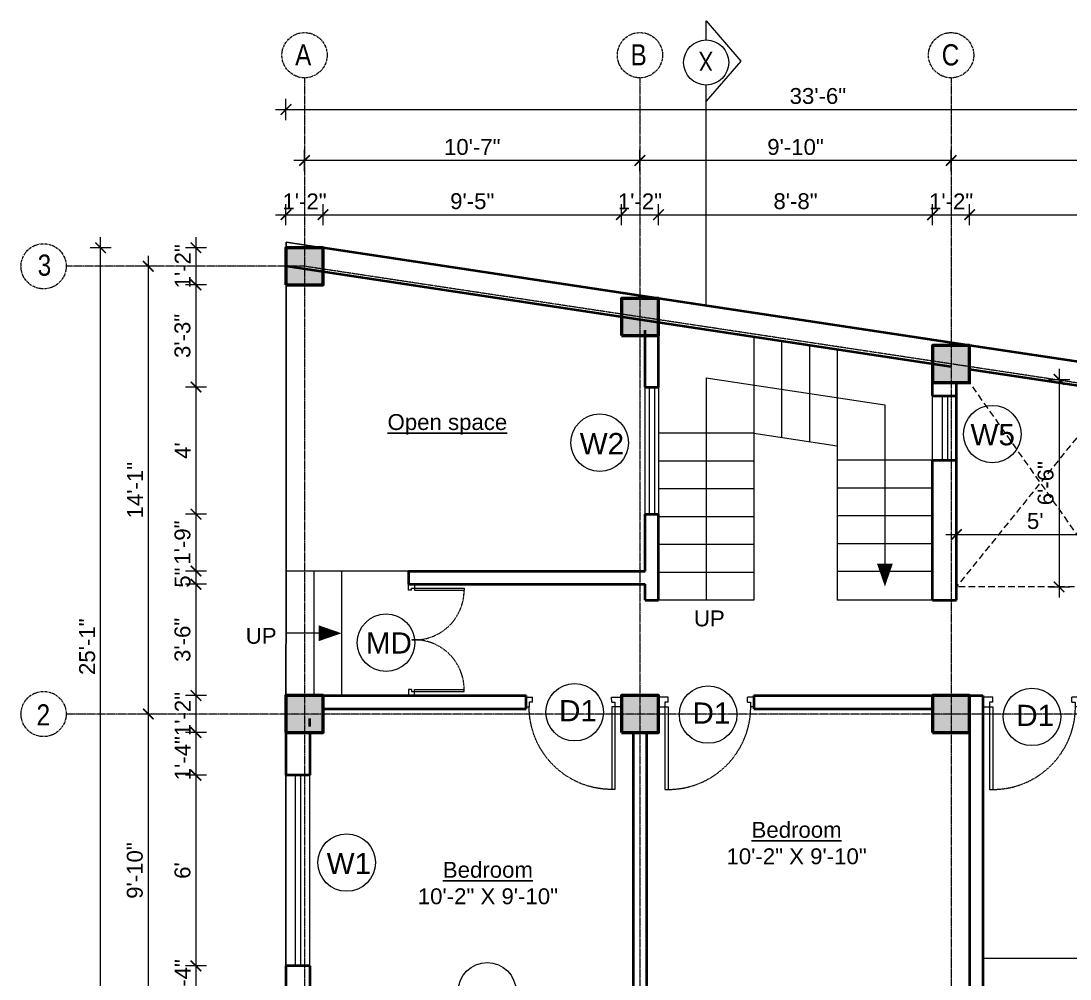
# Model space of a CAD drawing. Header units: inches. Extents: x 136316 to 155547, y -21384 to -17606.
# Drawn here: x 148181.7 to 148577.8, y -19731.6 to -19369.8 of the extents above; entities that cross this region are included whole.
import ezdxf

# ---------------------------------------------------------------- set-up
doc = ezdxf.new("R2010")
doc.units = ezdxf.units.IN
doc.header["$LTSCALE"] = 0.5
doc.header["$MEASUREMENT"] = 0
doc.header["$PDMODE"] = 66
doc.linetypes.add('CENTER', pattern=[2, 1.25, -0.25, 0.25, -0.25])
doc.linetypes.add('HIDDEN', pattern=[0.375, 0.25, -0.125])
for name, color, linetype, lineweight in [('Annotate-Lite.w', 177, 'Continuous', 9), ('Annotations-Bold.w', 177, 'Continuous', 13), ('C-COLUMN', 1, 'Continuous', 50), ('DIM', 4, 'Continuous', 5), ('DIM 1-100', 4, 'Continuous', 13), ('Door-Window.w', 4, 'Continuous', 15), ('F-FURNITURE', 30, 'Continuous', 13), ('HACTH', 253, 'Continuous', 9), ('stair', 132, 'Continuous', 13), ('TEXT', 220, 'Continuous', 9), ('wall', 1, 'Continuous', 40), ('window', 4, 'Continuous', 13)]:
    doc.layers.add(name, color=color, linetype=linetype, lineweight=lineweight)
doc.styles.add('ARAIL', font='ARIALN.TTF')
doc.styles.add('arial.', font='arial.ttf')
doc.styles.add('gaurav', font='arial.ttf')
doc.styles.get("Standard").update_dxf_attribs({"font": 'arial.ttf'})
doc.dimstyles.new('1 by 96', dxfattribs={"dimtxt": 6, "dimasz": 4, "dimexe": 4, "dimexo": 4, "dimgap": 2, "dimtad": 1, "dimdec": 0, "dimzin": 0, "dimdsep": 46, "dimlunit": 4, "dimtxsty": 'Standard', "dimblk": 'ARCHTICK', "dimcen": 0, "dimdle": 4, "dimadec": 0, "dimazin": 0, "dimtfac": 1, "dimtdec": 0, "dimtix": 1, "dimtofl": 0, "dimtmove": 1, "dimatfit": 3, "dimldrblk": 'ARCHTICK', "dimfxl": 4, "dimfxlon": 1, "dimtolj": 1, "dimtzin": 0, "dimlwd": -1, "dimlwe": -1, "dimarcsym": 0})

# ---------------------------------------------------------------- blocks, each defined once
blk = doc.blocks.new('FDFDRE')
at = {"ltscale": 3}
for p, q in [((165701.11, -58637.82), (165701.1, -58641.5)), ((165701.1, -58641.5), (165703.55, -58641.5)), ((165704.78, -58637.83), (165701.11, -58637.82)), ((165703.55, -58641.5), (165703.53, -58672.63)), ((165704.78, -58639.66), (165703.55, -58639.66)), ((165703.55, -58639.66), (165703.55, -58641.5)), ((165703.55, -58641.5), (165704.78, -58641.5)), ((165704.78, -58641.5), (165704.76, -58672.65)), ((165704.78, -58639.66), (165704.78, -58637.83)), ((165766.98, -58637.83), (165770.65, -58637.82)), ((165766.98, -58639.66), (165766.98, -58637.83)), ((165766.98, -58639.66), (165768.2, -58639.66)), ((165766.98, -58641.5), (165767, -58672.65)), ((165768.2, -58641.5), (165766.98, -58641.5)), ((165768.2, -58639.66), (165768.2, -58641.5)), ((165770.65, -58641.5), (165768.2, -58641.5)), ((165768.2, -58641.5), (165768.22, -58672.63)), ((165770.65, -58637.82), (165770.65, -58641.5)), ((165703.53, -58672.63), (165704.76, -58672.65)), ((165768.22, -58672.63), (165767, -58672.65))]:
    blk.add_line(p, q, dxfattribs=at)
at = {"layer": 'Door-Window.w', "color": 9, "linetype": 'HIDDEN', "lineweight": 18}
for centre, start, end in [((165704.78, -58641.5), 269.96183, 3.38353), ((165766.98, -58641.5), 176.61647, 270.03817)]:
    blk.add_arc(centre, 31.16, start, end, dxfattribs=at)
blk = doc.blocks.new('3-0')
at = {"ltscale": 3}
for p, q in [((11063.05, 10097.68), (11065.97, 10099.9)), ((11065.97, 10099.9), (11066.71, 10098.92)), ((11063.05, 10097.68), (11064.53, 10095.73)), ((11065.99, 10096.84), (11064.53, 10095.73)), ((11065.25, 10097.81), (11066.71, 10098.92)), ((11065.99, 10096.84), (11065.25, 10097.81)), ((11085.5, 10074.13), (11110.32, 10092.96)), ((11086.24, 10073.15), (11111.05, 10091.97)), ((11111.05, 10091.97), (11110.32, 10092.96)), ((11084.04, 10073.02), (11082.57, 10071.91)), ((11082.57, 10071.91), (11084.79, 10068.98)), ((11084.04, 10073.02), (11084.78, 10072.04)), ((11084.78, 10072.04), (11086.24, 10073.15)), ((11086.24, 10073.15), (11085.5, 10074.13)), ((11087.72, 10071.2), (11086.24, 10073.15)), ((11084.79, 10068.98), (11087.72, 10071.2))]:
    blk.add_line(p, q, dxfattribs=at)
at = {"layer": 'Door-Window.w', "color": 9, "linetype": 'HIDDEN', "lineweight": 18}
blk.add_arc((11085.5, 10074.13), 31.16, 37.1906, 127.1465, dxfattribs=at)
blk = doc.blocks.new('_ArchTick')
at = {"color": 0, "linetype": 'ByBlock', "const_width": 0.15}
blk.add_lwpolyline([(-0.5, -0.5), (0.5, 0.5)], dxfattribs=at)
blk = doc.blocks.new('*D374')
at = {"layer": 'Defpoints', "color": 0, "transparency": 16777216}
for p in [(148295.72, -19442.94), (148281.72, -19455.43), (148295.72, -19455.43)]:
    blk.add_point(p, dxfattribs=at)
at = {"layer": 'DIM 1-100', "color": 0, "transparency": 16777216}
for p, q in [((148281.72, -19446.94), (148281.72, -19438.94)), ((148295.72, -19446.94), (148295.72, -19438.94)), ((148277.72, -19442.94), (148299.72, -19442.94))]:
    blk.add_line(p, q, dxfattribs=at)
at = {"layer": 'DIM 1-100', "color": 0, "transparency": 16777216, "xscale": 4, "yscale": 4, "zscale": 4, "rotation": 180}
blk.add_blockref('_ArchTick', (148281.72, -19442.94), dxfattribs=at)
at = {"layer": 'DIM 1-100', "color": 0, "transparency": 16777216, "xscale": 4, "yscale": 4, "zscale": 4}
blk.add_blockref('_ArchTick', (148295.72, -19442.94), dxfattribs=at)
at = {"layer": 'DIM 1-100', "color": 0, "transparency": 16777216, "insert": (148288.72, -19437.93), "char_height": 6, "attachment_point": 5}
blk.add_mtext('\\A1;1\'-2"', dxfattribs=at)
blk = doc.blocks.new('*D375')
at = {"layer": 'Defpoints', "color": 0, "transparency": 16777216}
for p in [(148408.37, -19442.94), (148295.72, -19455.43), (148408.37, -19474.55)]:
    blk.add_point(p, dxfattribs=at)
at = {"layer": 'DIM 1-100', "color": 0, "transparency": 16777216}
for p, q in [((148295.72, -19446.94), (148295.72, -19438.94)), ((148408.37, -19446.94), (148408.37, -19438.94)), ((148291.72, -19442.94), (148412.37, -19442.94))]:
    blk.add_line(p, q, dxfattribs=at)
at = {"layer": 'DIM 1-100', "color": 0, "transparency": 16777216, "xscale": 4, "yscale": 4, "zscale": 4, "rotation": 180}
blk.add_blockref('_ArchTick', (148295.72, -19442.94), dxfattribs=at)
at = {"layer": 'DIM 1-100', "color": 0, "transparency": 16777216, "xscale": 4, "yscale": 4, "zscale": 4}
blk.add_blockref('_ArchTick', (148408.37, -19442.94), dxfattribs=at)
at = {"layer": 'DIM 1-100', "color": 0, "transparency": 16777216, "insert": (148352.05, -19437.88), "char_height": 6, "attachment_point": 5}
blk.add_mtext('\\A1;9\'-5"', dxfattribs=at)
blk = doc.blocks.new('*D376')
at = {"layer": 'Defpoints', "color": 0, "transparency": 16777216}
for p in [(148422.37, -19442.94), (148408.37, -19474.55), (148422.37, -19474.55)]:
    blk.add_point(p, dxfattribs=at)
at = {"layer": 'DIM 1-100', "color": 0, "transparency": 16777216}
for p, q in [((148408.37, -19446.94), (148408.37, -19438.94)), ((148422.37, -19446.94), (148422.37, -19438.94)), ((148404.37, -19442.94), (148426.37, -19442.94))]:
    blk.add_line(p, q, dxfattribs=at)
at = {"layer": 'DIM 1-100', "color": 0, "transparency": 16777216, "xscale": 4, "yscale": 4, "zscale": 4, "rotation": 180}
blk.add_blockref('_ArchTick', (148408.37, -19442.94), dxfattribs=at)
at = {"layer": 'DIM 1-100', "color": 0, "transparency": 16777216, "xscale": 4, "yscale": 4, "zscale": 4}
blk.add_blockref('_ArchTick', (148422.37, -19442.94), dxfattribs=at)
at = {"layer": 'DIM 1-100', "color": 0, "transparency": 16777216, "insert": (148415.37, -19437.93), "char_height": 6, "attachment_point": 5}
blk.add_mtext('\\A1;1\'-2"', dxfattribs=at)
blk = doc.blocks.new('*D377')
at = {"layer": 'Defpoints', "color": 0, "transparency": 16777216}
for p in [(148525.87, -19442.94), (148422.37, -19474.55), (148525.87, -19492.29)]:
    blk.add_point(p, dxfattribs=at)
at = {"layer": 'DIM 1-100', "color": 0, "transparency": 16777216}
for p, q in [((148422.37, -19446.94), (148422.37, -19438.94)), ((148525.87, -19446.94), (148525.87, -19438.94)), ((148418.37, -19442.94), (148529.87, -19442.94))]:
    blk.add_line(p, q, dxfattribs=at)
at = {"layer": 'DIM 1-100', "color": 0, "transparency": 16777216, "xscale": 4, "yscale": 4, "zscale": 4, "rotation": 180}
blk.add_blockref('_ArchTick', (148422.37, -19442.94), dxfattribs=at)
at = {"layer": 'DIM 1-100', "color": 0, "transparency": 16777216, "xscale": 4, "yscale": 4, "zscale": 4}
blk.add_blockref('_ArchTick', (148525.87, -19442.94), dxfattribs=at)
at = {"layer": 'DIM 1-100', "color": 0, "transparency": 16777216, "insert": (148474.12, -19437.88), "char_height": 6, "attachment_point": 5}
blk.add_mtext('\\A1;8\'-8"', dxfattribs=at)
blk = doc.blocks.new('*D378')
at = {"layer": 'Defpoints', "color": 0, "transparency": 16777216}
for p in [(148539.87, -19442.94), (148525.87, -19492.29), (148539.87, -19492.29)]:
    blk.add_point(p, dxfattribs=at)
at = {"layer": 'DIM 1-100', "color": 0, "transparency": 16777216}
for p, q in [((148525.87, -19446.94), (148525.87, -19438.94)), ((148539.87, -19446.94), (148539.87, -19438.94)), ((148521.87, -19442.94), (148543.87, -19442.94))]:
    blk.add_line(p, q, dxfattribs=at)
at = {"layer": 'DIM 1-100', "color": 0, "transparency": 16777216, "xscale": 4, "yscale": 4, "zscale": 4, "rotation": 180}
blk.add_blockref('_ArchTick', (148525.87, -19442.94), dxfattribs=at)
at = {"layer": 'DIM 1-100', "color": 0, "transparency": 16777216, "xscale": 4, "yscale": 4, "zscale": 4}
blk.add_blockref('_ArchTick', (148539.87, -19442.94), dxfattribs=at)
at = {"layer": 'DIM 1-100', "color": 0, "transparency": 16777216, "insert": (148532.87, -19437.93), "char_height": 6, "attachment_point": 5}
blk.add_mtext('\\A1;1\'-2"', dxfattribs=at)
blk = doc.blocks.new('*D379')
at = {"layer": 'Defpoints', "color": 0, "transparency": 16777216}
for p in [(148668.93, -19442.94), (148539.87, -19492.29), (148668.93, -19513.9)]:
    blk.add_point(p, dxfattribs=at)
at = {"layer": 'DIM 1-100', "color": 0, "transparency": 16777216}
for p, q in [((148539.87, -19446.94), (148539.87, -19438.94)), ((148668.93, -19446.94), (148668.93, -19438.94)), ((148535.87, -19442.94), (148672.93, -19442.94))]:
    blk.add_line(p, q, dxfattribs=at)
at = {"layer": 'DIM 1-100', "color": 0, "transparency": 16777216, "xscale": 4, "yscale": 4, "zscale": 4, "rotation": 180}
blk.add_blockref('_ArchTick', (148539.87, -19442.94), dxfattribs=at)
at = {"layer": 'DIM 1-100', "color": 0, "transparency": 16777216, "xscale": 4, "yscale": 4, "zscale": 4}
blk.add_blockref('_ArchTick', (148668.93, -19442.94), dxfattribs=at)
at = {"layer": 'DIM 1-100', "color": 0, "transparency": 16777216, "insert": (148604.4, -19437.88), "char_height": 6, "attachment_point": 5}
blk.add_mtext('\\A1;10\'-9"', dxfattribs=at)
blk = doc.blocks.new('*D381')
at = {"layer": 'Defpoints', "color": 0, "transparency": 16777216}
for p in [(148532.87, -19422.48), (148532.87, -19499.29), (148675.93, -19520.9)]:
    blk.add_point(p, dxfattribs=at)
at = {"layer": 'DIM 1-100', "color": 0, "transparency": 16777216}
for p, q in [((148532.87, -19426.48), (148532.87, -19418.48)), ((148675.93, -19426.48), (148675.93, -19418.48)), ((148679.93, -19422.48), (148528.87, -19422.48))]:
    blk.add_line(p, q, dxfattribs=at)
at = {"layer": 'DIM 1-100', "color": 0, "transparency": 16777216, "xscale": 4, "yscale": 4, "zscale": 4, "rotation": 180}
blk.add_blockref('_ArchTick', (148532.87, -19422.48), dxfattribs=at)
at = {"layer": 'DIM 1-100', "color": 0, "transparency": 16777216, "xscale": 4, "yscale": 4, "zscale": 4}
blk.add_blockref('_ArchTick', (148675.93, -19422.48), dxfattribs=at)
at = {"layer": 'DIM 1-100', "color": 0, "transparency": 16777216, "insert": (148604.4, -19417.46), "char_height": 6, "attachment_point": 5}
blk.add_mtext('\\A1;11\'-11"', dxfattribs=at)
blk = doc.blocks.new('*D382')
at = {"layer": 'Defpoints', "color": 0, "transparency": 16777216}
for p in [(148415.37, -19422.48), (148415.37, -19481.55), (148532.87, -19499.29)]:
    blk.add_point(p, dxfattribs=at)
at = {"layer": 'DIM 1-100', "color": 0, "transparency": 16777216}
for p, q in [((148415.37, -19426.48), (148415.37, -19418.48)), ((148532.87, -19426.48), (148532.87, -19418.48)), ((148536.87, -19422.48), (148411.37, -19422.48))]:
    blk.add_line(p, q, dxfattribs=at)
at = {"layer": 'DIM 1-100', "color": 0, "transparency": 16777216, "xscale": 4, "yscale": 4, "zscale": 4, "rotation": 180}
blk.add_blockref('_ArchTick', (148415.37, -19422.48), dxfattribs=at)
at = {"layer": 'DIM 1-100', "color": 0, "transparency": 16777216, "xscale": 4, "yscale": 4, "zscale": 4}
blk.add_blockref('_ArchTick', (148532.87, -19422.48), dxfattribs=at)
at = {"layer": 'DIM 1-100', "color": 0, "transparency": 16777216, "insert": (148474.12, -19417.41), "char_height": 6, "attachment_point": 5}
blk.add_mtext('\\A1;9\'-10"', dxfattribs=at)
blk = doc.blocks.new('*D383')
at = {"layer": 'Defpoints', "color": 0, "transparency": 16777216}
for p in [(148288.72, -19422.48), (148288.72, -19462.43), (148415.37, -19481.55)]:
    blk.add_point(p, dxfattribs=at)
at = {"layer": 'DIM 1-100', "color": 0, "transparency": 16777216}
for p, q in [((148288.72, -19426.48), (148288.72, -19418.48)), ((148415.37, -19426.48), (148415.37, -19418.48)), ((148419.37, -19422.48), (148284.72, -19422.48))]:
    blk.add_line(p, q, dxfattribs=at)
at = {"layer": 'DIM 1-100', "color": 0, "transparency": 16777216, "xscale": 4, "yscale": 4, "zscale": 4, "rotation": 180}
blk.add_blockref('_ArchTick', (148288.72, -19422.48), dxfattribs=at)
at = {"layer": 'DIM 1-100', "color": 0, "transparency": 16777216, "xscale": 4, "yscale": 4, "zscale": 4}
blk.add_blockref('_ArchTick', (148415.37, -19422.48), dxfattribs=at)
at = {"layer": 'DIM 1-100', "color": 0, "transparency": 16777216, "insert": (148352.05, -19417.41), "char_height": 6, "attachment_point": 5}
blk.add_mtext('\\A1;10\'-7"', dxfattribs=at)
blk = doc.blocks.new('*D384')
at = {"layer": 'Defpoints', "color": 0, "transparency": 16777216}
for p in [(148683.4, -19403.23), (148281.72, -19455.43), (148683.4, -19513.97)]:
    blk.add_point(p, dxfattribs=at)
at = {"layer": 'DIM 1-100', "color": 0, "transparency": 16777216}
for p, q in [((148281.72, -19407.23), (148281.72, -19399.23)), ((148683.4, -19407.23), (148683.4, -19399.23)), ((148277.72, -19403.23), (148687.4, -19403.23))]:
    blk.add_line(p, q, dxfattribs=at)
at = {"layer": 'DIM 1-100', "color": 0, "transparency": 16777216, "xscale": 4, "yscale": 4, "zscale": 4, "rotation": 180}
blk.add_blockref('_ArchTick', (148281.72, -19403.23), dxfattribs=at)
at = {"layer": 'DIM 1-100', "color": 0, "transparency": 16777216, "xscale": 4, "yscale": 4, "zscale": 4}
blk.add_blockref('_ArchTick', (148683.4, -19403.23), dxfattribs=at)
at = {"layer": 'DIM 1-100', "color": 0, "transparency": 16777216, "insert": (148482.56, -19398.16), "char_height": 6, "attachment_point": 5}
blk.add_mtext('\\A1;33\'-6"', dxfattribs=at)
blk = doc.blocks.new('*D405')
at = {"layer": 'Defpoints', "color": 0, "transparency": 16777216}
for p in [(148281.72, -19455.43), (148247.72, -19469.43), (148281.72, -19469.43)]:
    blk.add_point(p, dxfattribs=at)
at = {"layer": 'DIM 1-100', "color": 0, "transparency": 16777216}
for p, q in [((148247.72, -19451.43), (148247.72, -19473.43)), ((148251.72, -19455.43), (148243.72, -19455.43)), ((148251.72, -19469.43), (148243.72, -19469.43))]:
    blk.add_line(p, q, dxfattribs=at)
at = {"layer": 'DIM 1-100', "color": 0, "transparency": 16777216, "xscale": 4, "yscale": 4, "zscale": 4}
for p, rotation in [((148247.72, -19455.43), 90), ((148247.72, -19469.43), 270)]:
    blk.add_blockref('_ArchTick', p, dxfattribs=dict(at, rotation=rotation))
at = {"layer": 'DIM 1-100', "color": 0, "transparency": 16777216, "insert": (148242.71, -19462.43), "char_height": 6, "attachment_point": 5, "rotation": 90}
blk.add_mtext('\\A1;1\'-2"', dxfattribs=at)
blk = doc.blocks.new('*D406')
at = {"layer": 'Defpoints', "color": 0, "transparency": 16777216}
for p in [(148281.72, -19469.43), (148247.72, -19508.03), (148417.37, -19508.03)]:
    blk.add_point(p, dxfattribs=at)
at = {"layer": 'DIM 1-100', "color": 0, "transparency": 16777216}
for p, q in [((148247.72, -19465.43), (148247.72, -19512.03)), ((148251.72, -19469.43), (148243.72, -19469.43)), ((148251.72, -19508.03), (148243.72, -19508.03))]:
    blk.add_line(p, q, dxfattribs=at)
at = {"layer": 'DIM 1-100', "color": 0, "transparency": 16777216, "xscale": 4, "yscale": 4, "zscale": 4}
for p, rotation in [((148247.72, -19469.43), 90), ((148247.72, -19508.03), 270)]:
    blk.add_blockref('_ArchTick', p, dxfattribs=dict(at, rotation=rotation))
at = {"layer": 'DIM 1-100', "color": 0, "transparency": 16777216, "insert": (148242.65, -19488.73), "char_height": 6, "attachment_point": 5, "rotation": 90}
blk.add_mtext('\\A1;3\'-3"', dxfattribs=at)
blk = doc.blocks.new('*D407')
at = {"layer": 'Defpoints', "color": 0, "transparency": 16777216}
for p in [(148417.37, -19508.03), (148247.72, -19556.03), (148417.37, -19556.03)]:
    blk.add_point(p, dxfattribs=at)
at = {"layer": 'DIM 1-100', "color": 0, "transparency": 16777216}
for p, q in [((148247.72, -19504.03), (148247.72, -19560.03)), ((148251.72, -19508.03), (148243.72, -19508.03)), ((148251.72, -19556.03), (148243.72, -19556.03))]:
    blk.add_line(p, q, dxfattribs=at)
at = {"layer": 'DIM 1-100', "color": 0, "transparency": 16777216, "xscale": 4, "yscale": 4, "zscale": 4}
for p, rotation in [((148247.72, -19508.03), 90), ((148247.72, -19556.03), 270)]:
    blk.add_blockref('_ArchTick', p, dxfattribs=dict(at, rotation=rotation))
at = {"layer": 'DIM 1-100', "color": 0, "transparency": 16777216, "insert": (148242.72, -19532.03), "char_height": 6, "attachment_point": 5, "rotation": 90}
blk.add_mtext("\\A1;4'", dxfattribs=at)
blk = doc.blocks.new('*D408')
at = {"layer": 'Defpoints', "color": 0, "transparency": 16777216}
for p in [(148417.37, -19556.03), (148247.72, -19577.5), (148417.37, -19577.5)]:
    blk.add_point(p, dxfattribs=at)
at = {"layer": 'DIM 1-100', "color": 0, "transparency": 16777216}
for p, q in [((148247.72, -19552.03), (148247.72, -19581.5)), ((148251.72, -19556.03), (148243.72, -19556.03)), ((148251.72, -19577.5), (148243.72, -19577.5))]:
    blk.add_line(p, q, dxfattribs=at)
at = {"layer": 'DIM 1-100', "color": 0, "transparency": 16777216, "xscale": 4, "yscale": 4, "zscale": 4}
for p, rotation in [((148247.72, -19556.03), 90), ((148247.72, -19577.5), 270)]:
    blk.add_blockref('_ArchTick', p, dxfattribs=dict(at, rotation=rotation))
at = {"layer": 'DIM 1-100', "color": 0, "transparency": 16777216, "insert": (148242.66, -19566.76), "char_height": 6, "attachment_point": 5, "rotation": 90}
blk.add_mtext('\\A1;1\'-9"', dxfattribs=at)
blk = doc.blocks.new('*D409')
at = {"layer": 'Defpoints', "color": 0, "transparency": 16777216}
for p in [(148417.37, -19577.5), (148247.72, -19582.5), (148327.96, -19582.5)]:
    blk.add_point(p, dxfattribs=at)
at = {"layer": 'DIM 1-100', "color": 0, "transparency": 16777216}
for p, q in [((148251.72, -19577.5), (148243.72, -19577.5)), ((148251.72, -19582.5), (148243.72, -19582.5))]:
    blk.add_line(p, q, dxfattribs=at)
at = {"layer": 'DIM 1-100', "color": 0, "transparency": 16777216, "insert": (148242.67, -19580), "char_height": 6, "attachment_point": 5, "rotation": 90}
blk.add_mtext('\\A1;5"', dxfattribs=at)
blk = doc.blocks.new('*D410')
at = {"layer": 'Defpoints', "color": 0, "transparency": 16777216}
for p in [(148327.96, -19582.5), (148247.72, -19624.5), (148281.72, -19624.5)]:
    blk.add_point(p, dxfattribs=at)
at = {"layer": 'DIM 1-100', "color": 0, "transparency": 16777216}
for p, q in [((148247.72, -19578.5), (148247.72, -19628.5)), ((148251.72, -19582.5), (148243.72, -19582.5)), ((148251.72, -19624.5), (148243.72, -19624.5))]:
    blk.add_line(p, q, dxfattribs=at)
at = {"layer": 'DIM 1-100', "color": 0, "transparency": 16777216, "xscale": 4, "yscale": 4, "zscale": 4}
for p, rotation in [((148247.72, -19582.5), 90), ((148247.72, -19624.5), 270)]:
    blk.add_blockref('_ArchTick', p, dxfattribs=dict(at, rotation=rotation))
at = {"layer": 'DIM 1-100', "color": 0, "transparency": 16777216, "insert": (148242.65, -19603.5), "char_height": 6, "attachment_point": 5, "rotation": 90}
blk.add_mtext('\\A1;3\'-6"', dxfattribs=at)
blk = doc.blocks.new('*D411')
at = {"layer": 'Defpoints', "color": 0, "transparency": 16777216}
for p in [(148281.72, -19624.5), (148247.72, -19638.5), (148281.72, -19638.5)]:
    blk.add_point(p, dxfattribs=at)
at = {"layer": 'DIM 1-100', "color": 0, "transparency": 16777216}
for p, q in [((148247.72, -19620.5), (148247.72, -19642.5)), ((148251.72, -19624.5), (148243.72, -19624.5)), ((148251.72, -19638.5), (148243.72, -19638.5))]:
    blk.add_line(p, q, dxfattribs=at)
at = {"layer": 'DIM 1-100', "color": 0, "transparency": 16777216, "xscale": 4, "yscale": 4, "zscale": 4}
for p, rotation in [((148247.72, -19624.5), 90), ((148247.72, -19638.5), 270)]:
    blk.add_blockref('_ArchTick', p, dxfattribs=dict(at, rotation=rotation))
at = {"layer": 'DIM 1-100', "color": 0, "transparency": 16777216, "insert": (148242.71, -19631.5), "char_height": 6, "attachment_point": 5, "rotation": 90}
blk.add_mtext('\\A1;1\'-2"', dxfattribs=at)
blk = doc.blocks.new('*D412')
at = {"layer": 'Defpoints', "color": 0, "transparency": 16777216}
for p in [(148281.72, -19638.5), (148247.72, -19654.61), (148281.72, -19654.61)]:
    blk.add_point(p, dxfattribs=at)
at = {"layer": 'DIM 1-100', "color": 0, "transparency": 16777216}
for p, q in [((148247.72, -19634.5), (148247.72, -19658.61)), ((148251.72, -19638.5), (148243.72, -19638.5)), ((148251.72, -19654.61), (148243.72, -19654.61))]:
    blk.add_line(p, q, dxfattribs=at)
at = {"layer": 'DIM 1-100', "color": 0, "transparency": 16777216, "xscale": 4, "yscale": 4, "zscale": 4}
for p, rotation in [((148247.72, -19638.5), 90), ((148247.72, -19654.61), 270)]:
    blk.add_blockref('_ArchTick', p, dxfattribs=dict(at, rotation=rotation))
at = {"layer": 'DIM 1-100', "color": 0, "transparency": 16777216, "insert": (148242.71, -19648.19), "char_height": 6, "attachment_point": 5, "rotation": 90}
blk.add_mtext('\\A1;1\'-4"', dxfattribs=at)
blk = doc.blocks.new('*D305')
at = {"layer": 'Defpoints', "color": 0, "transparency": 16777216}
for p in [(148281.72, -19654.61), (148247.72, -19726.61), (148281.72, -19726.61)]:
    blk.add_point(p, dxfattribs=at)
at = {"layer": 'DIM 1-100', "color": 0, "transparency": 16777216}
for p, q in [((148247.72, -19650.61), (148247.72, -19730.61)), ((148251.72, -19654.61), (148243.72, -19654.61)), ((148251.72, -19726.61), (148243.72, -19726.61))]:
    blk.add_line(p, q, dxfattribs=at)
at = {"layer": 'DIM 1-100', "color": 0, "transparency": 16777216, "xscale": 4, "yscale": 4, "zscale": 4}
for p, rotation in [((148247.72, -19654.61), 90), ((148247.72, -19726.61), 270)]:
    blk.add_blockref('_ArchTick', p, dxfattribs=dict(at, rotation=rotation))
at = {"layer": 'DIM 1-100', "color": 0, "transparency": 16777216, "insert": (148242.66, -19690.61), "char_height": 6, "attachment_point": 5, "rotation": 90}
blk.add_mtext("\\A1;6'", dxfattribs=at)
blk = doc.blocks.new('*D413')
at = {"layer": 'Defpoints', "color": 0, "transparency": 16777216}
for p in [(148281.72, -19726.61), (148247.72, -19742.73), (148281.72, -19742.73)]:
    blk.add_point(p, dxfattribs=at)
at = {"layer": 'DIM 1-100', "color": 0, "transparency": 16777216}
for p, q in [((148247.72, -19722.61), (148247.72, -19746.73)), ((148251.72, -19726.61), (148243.72, -19726.61)), ((148251.72, -19742.73), (148243.72, -19742.73))]:
    blk.add_line(p, q, dxfattribs=at)
at = {"layer": 'DIM 1-100', "color": 0, "transparency": 16777216, "xscale": 4, "yscale": 4, "zscale": 4}
for p, rotation in [((148247.72, -19726.61), 90), ((148247.72, -19742.73), 270)]:
    blk.add_blockref('_ArchTick', p, dxfattribs=dict(at, rotation=rotation))
at = {"layer": 'DIM 1-100', "color": 0, "transparency": 16777216, "insert": (148242.71, -19732.41), "char_height": 6, "attachment_point": 5, "rotation": 90}
blk.add_mtext('\\A1;1\'-4"', dxfattribs=at)
blk = doc.blocks.new('*D415')
at = {"layer": 'Defpoints', "color": 0, "transparency": 16777216}
for p in [(148281.8, -19462.43), (148229.72, -19631.5), (148281.72, -19631.5)]:
    blk.add_point(p, dxfattribs=at)
at = {"layer": 'DIM 1-100', "color": 0, "transparency": 16777216}
for p, q in [((148229.72, -19458.43), (148229.72, -19635.5)), ((148233.72, -19462.43), (148225.72, -19462.43)), ((148233.72, -19631.5), (148225.72, -19631.5))]:
    blk.add_line(p, q, dxfattribs=at)
at = {"layer": 'DIM 1-100', "color": 0, "transparency": 16777216, "xscale": 4, "yscale": 4, "zscale": 4}
for p, rotation in [((148229.72, -19462.43), 90), ((148229.72, -19631.5), 270)]:
    blk.add_blockref('_ArchTick', p, dxfattribs=dict(at, rotation=rotation))
at = {"layer": 'DIM 1-100', "color": 0, "transparency": 16777216, "insert": (148224.71, -19546.97), "char_height": 6, "attachment_point": 5, "rotation": 90}
blk.add_mtext('\\A1;14\'-1"', dxfattribs=at)
blk = doc.blocks.new('*D416')
at = {"layer": 'Defpoints', "color": 0, "transparency": 16777216}
for p in [(148281.72, -19631.5), (148229.72, -19749.73), (148281.72, -19749.73)]:
    blk.add_point(p, dxfattribs=at)
at = {"layer": 'DIM 1-100', "color": 0, "transparency": 16777216}
for p, q in [((148229.72, -19627.5), (148229.72, -19753.73)), ((148233.72, -19631.5), (148225.72, -19631.5)), ((148233.72, -19749.73), (148225.72, -19749.73))]:
    blk.add_line(p, q, dxfattribs=at)
at = {"layer": 'DIM 1-100', "color": 0, "transparency": 16777216, "xscale": 4, "yscale": 4, "zscale": 4}
for p, rotation in [((148229.72, -19631.5), 90), ((148229.72, -19749.73), 270)]:
    blk.add_blockref('_ArchTick', p, dxfattribs=dict(at, rotation=rotation))
at = {"layer": 'DIM 1-100', "color": 0, "transparency": 16777216, "insert": (148224.66, -19690.61), "char_height": 6, "attachment_point": 5, "rotation": 90}
blk.add_mtext('\\A1;9\'-10"', dxfattribs=at)
blk = doc.blocks.new('*D306')
at = {"layer": 'Defpoints', "color": 0, "transparency": 16777216}
for p in [(148211.72, -19455.43), (148281.72, -19455.43), (148281.72, -19756.73)]:
    blk.add_point(p, dxfattribs=at)
at = {"layer": 'DIM 1-100', "color": 0, "transparency": 16777216}
for p, q in [((148211.72, -19760.73), (148211.72, -19451.43)), ((148215.72, -19455.43), (148207.72, -19455.43)), ((148215.72, -19756.73), (148207.72, -19756.73))]:
    blk.add_line(p, q, dxfattribs=at)
at = {"layer": 'DIM 1-100', "color": 0, "transparency": 16777216, "xscale": 4, "yscale": 4, "zscale": 4}
for p, rotation in [((148211.72, -19455.43), 90), ((148211.72, -19756.73), 270)]:
    blk.add_blockref('_ArchTick', p, dxfattribs=dict(at, rotation=rotation))
at = {"layer": 'DIM 1-100', "color": 0, "transparency": 16777216, "insert": (148206.66, -19606.08), "char_height": 6, "attachment_point": 5, "rotation": 90}
blk.add_mtext('\\A1;25\'-1"', dxfattribs=at)
blk = doc.blocks.new('*D297')
at = {"layer": 'Defpoints', "color": 0, "transparency": 16777216}
for p in [(148594.41, -19563.72), (148534.87, -19583.5), (148594.41, -19583.5)]:
    blk.add_point(p, dxfattribs=at)
at = {"layer": 'DIM 1-100', "color": 0, "transparency": 16777216}
for p, q in [((148534.87, -19567.72), (148534.87, -19559.72)), ((148594.41, -19567.72), (148594.41, -19559.72)), ((148530.87, -19563.72), (148598.41, -19563.72))]:
    blk.add_line(p, q, dxfattribs=at)
at = {"layer": 'DIM 1-100', "color": 0, "transparency": 16777216, "xscale": 4, "yscale": 4, "zscale": 4, "rotation": 180}
blk.add_blockref('_ArchTick', (148534.87, -19563.72), dxfattribs=at)
at = {"layer": 'DIM 1-100', "color": 0, "transparency": 16777216, "xscale": 4, "yscale": 4, "zscale": 4}
blk.add_blockref('_ArchTick', (148594.41, -19563.72), dxfattribs=at)
at = {"layer": 'DIM 1-100', "color": 0, "transparency": 16777216, "insert": (148564.64, -19558.67), "char_height": 6, "attachment_point": 5}
blk.add_mtext("\\A1;5'", dxfattribs=at)
blk = doc.blocks.new('*D298')
at = {"layer": 'Defpoints', "color": 0, "transparency": 16777216}
for p in [(148564.83, -19505.17), (148564.64, -19583.5), (148573.64, -19583.5)]:
    blk.add_point(p, dxfattribs=at)
at = {"layer": 'DIM 1-100', "color": 0, "transparency": 16777216}
for p, q in [((148573.64, -19501.17), (148573.64, -19587.5)), ((148569.64, -19505.17), (148577.64, -19505.17)), ((148569.64, -19583.5), (148577.64, -19583.5))]:
    blk.add_line(p, q, dxfattribs=at)
at = {"layer": 'DIM 1-100', "color": 0, "transparency": 16777216, "xscale": 4, "yscale": 4, "zscale": 4}
for p, rotation in [((148573.64, -19505.17), 90), ((148573.64, -19583.5), 270)]:
    blk.add_blockref('_ArchTick', p, dxfattribs=dict(at, rotation=rotation))
at = {"layer": 'DIM 1-100', "color": 0, "transparency": 16777216, "insert": (148568.58, -19544.33), "char_height": 6, "attachment_point": 5, "rotation": 90}
blk.add_mtext('\\A1;6\'-6"', dxfattribs=at)

msp = doc.modelspace()

# ---------------------------------------------------------------- hatches: boundary and pattern name
at = {"layer": 'C-COLUMN'}
h = msp.add_hatch(color=256, dxfattribs=at)
h.dxf.hatch_style = 1
h.paths.add_polyline_path([(148295.72, -19455.43), (148281.72, -19455.43), (148281.72, -19469.43), (148295.72, -19469.43)])
h = msp.add_hatch(color=256, dxfattribs=at)
h.dxf.hatch_style = 1
h.paths.add_polyline_path([(148422.37, -19474.55), (148408.37, -19474.55), (148408.37, -19488.55), (148422.37, -19488.55)])
h = msp.add_hatch(color=256, dxfattribs=at)
h.dxf.hatch_style = 1
h.paths.add_polyline_path([(148539.87, -19492.29), (148525.87, -19492.29), (148525.87, -19506.29), (148539.87, -19506.29)])
h = msp.add_hatch(color=256, dxfattribs=at)
h.dxf.hatch_style = 1
h.paths.add_polyline_path([(148295.72, -19624.5), (148281.72, -19624.5), (148281.72, -19638.5), (148295.72, -19638.5)])
h = msp.add_hatch(color=256, dxfattribs=at)
h.dxf.hatch_style = 1
h.paths.add_polyline_path([(148422.37, -19624.5), (148408.37, -19624.5), (148408.37, -19638.5), (148422.37, -19638.5)])
h = msp.add_hatch(color=256, dxfattribs=at)
h.dxf.hatch_style = 1
h.paths.add_polyline_path([(148539.87, -19624.5), (148525.87, -19624.5), (148525.87, -19638.5), (148539.87, -19638.5)])

# ---------------------------------------------------------------- linework, layer by layer
at = {"layer": 'Annotate-Lite.w', "ltscale": 0.005}
for centre in [(148548.42, -19525.81), (148400.19, -19529.04), (148319.49, -19604.57), (148390.75, -19630.81), (148441.13, -19631.7), (148563.39, -19632.58), (148304.63, -19687.6), (148357.68, -19736.18)]:
    msp.add_circle(centre, 10.86, dxfattribs=at)
at = {"layer": 'Annotations-Bold.w', "linetype": 'CENTER', "ltscale": 0.3}
for p, q in [((148288.72, -19391.25), (148288.72, -19838)), ((148415.37, -19391.25), (148415.37, -19838)), ((148532.87, -19391.25), (148532.87, -19838)), ((148758.94, -19631.5), (148198.72, -19631.5))]:
    msp.add_line(p, q, dxfattribs=at)
msp.add_lwpolyline([(148758.94, -19520.9), (148675.93, -19520.9), (148532.87, -19499.29), (148415.37, -19481.55), (148288.72, -19462.43), (148198.72, -19462.43)], dxfattribs=at)
at = {"layer": 'Annotations-Bold.w', "linetype": 'CENTER', "ltscale": 1.5}
for centre in [(148288.72, -19382.72), (148415.37, -19382.72), (148532.87, -19382.72), (148190.19, -19462.43), (148190.19, -19631.5)]:
    msp.add_circle(centre, 8.53, dxfattribs=at)
at = {"layer": 'C-COLUMN'}
for points in [[(148281.72, -19469.43), (148295.72, -19469.43), (148295.72, -19455.43), (148281.72, -19455.43)], [(148408.37, -19488.55), (148422.37, -19488.55), (148422.37, -19474.55), (148408.37, -19474.55)], [(148525.87, -19506.29), (148539.87, -19506.29), (148539.87, -19492.29), (148525.87, -19492.29)], [(148281.72, -19638.5), (148295.72, -19638.5), (148295.72, -19624.5), (148281.72, -19624.5)], [(148408.37, -19638.5), (148422.37, -19638.5), (148422.37, -19624.5), (148408.37, -19624.5)], [(148525.87, -19638.5), (148539.87, -19638.5), (148539.87, -19624.5), (148525.87, -19624.5)]]:
    msp.add_lwpolyline(points, close=True, dxfattribs=at)
at = {"layer": 'Defpoints'}
msp.add_lwpolyline([(148683.4, -19513.97), (148673.83, -19756.73), (148281.72, -19756.73), (148281.83, -19453.33), (148683.4, -19513.97)], dxfattribs=at)
at = {"layer": 'DIM'}
for p, q in [((148440.37, -19504.58), (148440.37, -19588.5)), ((148440.37, -19504.58), (148507.87, -19514.77)), ((148507.87, -19514.77), (148507.87, -19574.7, 0))]:
    msp.add_line(p, q, dxfattribs=at)
at = {"layer": 'DIM 1-100'}
msp.add_lwpolyline([(148294.04, -19601), (148281.72, -19601)], dxfattribs=at)
at = {"layer": 'F-FURNITURE'}
msp.add_lwpolyline([(148544.87, -19723.73), (148642.1, -19723.73), (148644.46, -19663.84), (148668.48, -19663.84)], dxfattribs=at)
at = {"layer": 'HACTH', "linetype": 'HIDDEN', "ltscale": 20}
for p, q in [((148594.41, -19583.5), (148539.87, -19506.29)), ((148594.41, -19509.63), (148534.87, -19583.5))]:
    msp.add_line(p, q, dxfattribs=at)
msp.add_lwpolyline([(148594.41, -19583.5), (148534.87, -19583.5), (148534.87, -19506.29), (148539.87, -19506.29), (148539.87, -19501.4), (148594.41, -19509.63), (148594.41, -19583.5)], dxfattribs=at)
at = {"layer": 'stair', "linetype": 'ByBlock'}
for p, q in [((148458.37, -19489.09), (148458.37, -19525.5)), ((148468.87, -19490.68), (148468.87, -19527.08)), ((148479.37, -19492.26), (148479.37, -19528.67)), ((148489.87, -19493.85), (148489.87, -19530.26)), ((148458.37, -19525.5), (148422.37, -19525.5)), ((148458.37, -19525.5), (148489.87, -19530.26)), ((148458.37, -19525.5), (148458.37, -19588.5)), ((148489.87, -19530.26), (148489.87, -19588.5)), ((148458.37, -19536), (148422.37, -19536)), ((148458.37, -19546.5), (148422.37, -19546.5)), ((148458.37, -19557), (148422.37, -19557)), ((148458.37, -19567.5), (148422.37, -19567.5)), ((148327.96, -19577.5), (148281.72, -19577.5)), ((148281.72, -19577.5), (148281.72, -19624.5)), ((148292.22, -19577.5), (148292.22, -19624.5)), ((148302.72, -19577.5), (148302.72, -19624.5)), ((148458.37, -19578), (148422.37, -19578)), ((148458.37, -19588.5), (148422.37, -19588.5)), ((148525.87, -19588.5), (148489.87, -19588.5))]:
    msp.add_line(p, q, dxfattribs=at)
for points in [[(148525.87, -19535.69), (148489.87, -19535.69)], [(148525.87, -19546.19), (148489.87, -19546.19)], [(148525.87, -19556.69), (148489.87, -19556.69)], [(148525.87, -19567.19), (148489.87, -19567.19)], [(148525.87, -19577.69), (148489.87, -19577.69)]]:
    msp.add_lwpolyline(points, dxfattribs=at)
at = {"layer": 'stair', "linetype": 'ByBlock', "elevation": 0}
msp.add_lwpolyline([(148507.87, -19574.7, 6, 0, 0), (148507.87, -19583.38, 0, 0, 0)], format="xyseb", dxfattribs=at)
at = {"layer": 'stair', "linetype": 'ByBlock'}
msp.add_lwpolyline([(148294.04, -19601, 6, 0, 0), (148302.72, -19601, 0, 0, 0)], format="xyseb", dxfattribs=at)
at = {"layer": 'TEXT'}
for points in [[(148440.37, -19376.94), (148440.37, -19369.8), (148453.46, -19384.94), (148440.37, -19400.08)], [(148440.37, -19477.27), (148440.37, -19394)]]:
    msp.add_lwpolyline(points, dxfattribs=at)
msp.add_circle((148440.37, -19385.47), 8.53, dxfattribs=at)
at = {"layer": 'wall'}
for p, q in [((148539.87, -19492.29), (148295.72, -19455.43)), ((148539.87, -19492.29), (148295.72, -19455.43)), ((148422.37, -19508.03), (148422.37, -19483.66)), ((148422.37, -19508.03), (148422.37, -19483.66)), ((148417.37, -19508.03), (148417.37, -19486.55)), ((148594.41, -19500.53), (148539.87, -19492.29)), ((148525.87, -19511.29), (148525.87, -19499.28)), ((148417.37, -19508.03), (148422.37, -19508.03)), ((148534.87, -19588.5), (148534.87, -19506.29)), ((148525.87, -19511.29), (148534.87, -19511.29)), ((148525.87, -19588.5), (148525.87, -19535.69)), ((148525.87, -19535.69), (148534.87, -19535.69)), ((148417.37, -19577.5), (148417.37, -19556.03)), ((148417.37, -19556.03), (148422.37, -19556.03)), ((148422.37, -19588.5), (148422.37, -19556.03)), ((148422.37, -19588.5), (148422.37, -19556.03)), ((148327.96, -19577.5), (148417.37, -19577.5)), ((148327.96, -19577.5), (148327.96, -19582.5)), ((148327.96, -19582.5), (148417.37, -19582.5)), ((148417.37, -19588.5), (148417.37, -19582.5)), ((148417.37, -19588.5), (148422.37, -19588.5)), ((148525.87, -19588.5), (148534.87, -19588.5)), ((148372.37, -19629.5), (148372.37, -19624.5)), ((148458.37, -19624.5), (148525.87, -19624.5)), ((148458.37, -19624.5), (148458.37, -19629.5)), ((148539.87, -19624.5), (148544.87, -19624.5)), ((148544.87, -19624.5), (148544.87, -19747.73)), ((148295.72, -19629.5), (148372.37, -19629.5)), ((148458.37, -19629.5), (148525.87, -19629.5)), ((148290.72, -19636.25), (148290.72, -19633.25)), ((148281.72, -19638.5), (148281.72, -19654.61)), ((148290.72, -19638.5), (148290.72, -19654.61)), ((148412.87, -19638.5), (148412.87, -19742.73)), ((148412.87, -19638.5), (148417.87, -19638.5)), ((148417.87, -19638.5), (148417.87, -19742.73)), ((148539.87, -19638.5), (148539.87, -19742.73)), ((148290.72, -19654.61), (148281.72, -19654.61)), ((148281.72, -19726.61), (148281.72, -19742.73)), ((148290.72, -19726.61), (148281.72, -19726.61)), ((148290.72, -19726.61), (148290.72, -19742.73))]:
    msp.add_line(p, q, dxfattribs=at)
for points in [[(148539.87, -19492.29), (148295.72, -19455.43)], [(148532.87, -19500.34), (148281.72, -19462.42)], [(148532.87, -19500.34), (148281.72, -19462.42)], [(148594.41, -19509.63), (148539.87, -19501.4)], [(148594.41, -19509.63), (148539.87, -19501.4)], [(148281.72, -19624.5), (148372.37, -19624.5)]]:
    msp.add_lwpolyline(points, dxfattribs=at)
at = {"layer": 'window'}
for p, q in [((148417.37, -19556.03), (148417.37, -19508.03)), ((148418.87, -19508.03), (148418.87, -19556.03)), ((148420.87, -19508.03), (148420.87, -19556.03)), ((148422.37, -19508.03), (148422.37, -19556.03)), ((148525.87, -19535.69), (148525.87, -19511.29)), ((148529.47, -19511.29), (148529.47, -19535.69)), ((148531.47, -19511.29), (148531.47, -19535.69)), ((148534.87, -19535.69), (148534.87, -19511.29)), ((148281.72, -19726.61), (148281.72, -19654.61)), ((148285.22, -19654.61), (148285.22, -19726.61)), ((148287.22, -19654.61), (148287.22, -19726.61)), ((148290.72, -19726.61), (148290.72, -19654.61))]:
    msp.add_line(p, q, dxfattribs=at)

# ---------------------------------------------------------------- block references
at = {"layer": 'Door-Window.w', "ltscale": 0.005, "xscale": 0.6039383709985556, "yscale": 0.6039383709985556, "zscale": 0.6039383709985556, "rotation": 89.99999999999999}
msp.add_blockref('FDFDRE', (112914.33, -119697.76), dxfattribs=at)
at = {"layer": 'Door-Window.w', "linetype": 'ByBlock'}
for p, xscale, yscale, zscale, rotation in [((149728.93, -4711.42), -0.9997910039624013, 0.9997910039624017, 0.9997910039624017, 127.1905952198047), ((147101.81, -4711.42), 0.9997910039624013, 0.9997910039624013, 0.9997910039624013, 232.8094047801953), ((147224.4, -4711.42), 0.9997910039624013, 0.9997910039624013, 0.9997910039624013, 232.8094047801953)]:
    msp.add_blockref('3-0', p, dxfattribs=dict(at, xscale=xscale, yscale=yscale, zscale=zscale, rotation=rotation))

# ---------------------------------------------------------------- texts
at = {"layer": 'Annotate-Lite.w', "ltscale": 0.005, "char_height": 8, "attachment_point": 1, "style": 'gaurav'}
for s, insert in [('W5', (148540.19, -19522.02)), ('W2', (148392.64, -19525.39)), ('MD', (148311.88, -19600.67)), ('D1', (148384.83, -19626.25)), ('D1', (148435.21, -19627.14)), ('D1', (148557.47, -19628.03)), ('W1', (148297.08, -19683.95))]:
    msp.add_mtext_dynamic_manual_height_columns(s, width=8, gutter_width=100, heights=[0], dxfattribs=dict(at, insert=insert))
at = {"layer": 'Annotations-Bold.w', "linetype": 'CENTER', "ltscale": 1.5, "char_height": 8, "attachment_point": 1, "style": 'ARAIL'}
for s, insert in [('A', (148285.18, -19378.58)), ('B', (148411.83, -19378.58)), ('C', (148529.33, -19378.58)), ('3', (148187.97, -19458)), ('2', (148187.54, -19627.83))]:
    msp.add_mtext_dynamic_manual_height_columns(s, width=6.5393, gutter_width=100, heights=[0], dxfattribs=dict(at, insert=insert))
at = {"layer": 'TEXT', "insert": (148437.52, -19388.56), "char_height": 7.2, "attachment_point": 3, "rotation": 180, "style": 'ARAIL'}
msp.add_mtext_dynamic_manual_height_columns('X', width=125.4648, gutter_width=90, heights=[0], dxfattribs=at)
at = {"layer": 'TEXT', "lineweight": -2, "char_height": 6, "attachment_point": 5, "style": 'arial.'}
for s, insert, width in [('{\\LOpen space}', (148342.67, -19522.16), 73.6528), ('UP', (148441.57, -19595.44), 127.5059), ('UP', (148272.34, -19602.01), 127.5059), ('{\\LBedroom\\P}10\'-2" X 9\'-10"', (148474.52, -19680.27), 127.5059), ('{\\LBedroom\\P}10\'-2" X 9\'-10"', (148357.96, -19695.37), 127.5059)]:
    msp.add_mtext(s, dxfattribs=dict(at, insert=insert, width=width))

# ---------------------------------------------------------------- dimensions: what is measured, and where the dimension line sits
at = {"layer": 'DIM 1-100'}
for base, p1, p2, picture, middle in [((148683.4, -19403.23), (148281.72, -19455.43), (148683.4, -19513.97), '*D384', (148482.56, -19398.16)), ((148288.72, -19422.48), (148415.37, -19481.55), (148288.72, -19462.43), '*D383', (148352.05, -19417.41)), ((148415.37027093, -19422.4753938), (148532.87027093, -19499.29480565), (148415.37027093, -19481.55424114), '*D382', (148474.12027093, -19417.41195587)), ((148532.87, -19422.48), (148675.93, -19520.9), (148532.87, -19499.29), '*D381', (148604.4, -19417.46)), ((148408.37, -19442.94), (148295.72, -19455.43), (148408.37, -19474.55), '*D375', (148352.05, -19437.88)), ((148525.87027093, -19442.9441438), (148422.37027093, -19474.55424114), (148525.87027093, -19492.29480565), '*D377', (148474.12027093, -19437.88070587)), ((148668.93, -19442.94), (148539.87, -19492.29), (148668.93, -19513.9), '*D379', (148604.4, -19437.88)), ((148594.41, -19563.72), (148534.87, -19583.5), (148594.41, -19583.5), '*D297', (148564.64, -19558.67))]:
    dim = msp.add_linear_dim(base=base, p1=p1, p2=p2, dimstyle='1 by 96', dxfattribs=at)
    dim.commit()
    dim.dimension.update_dxf_attribs({"geometry": picture, "text_midpoint": middle})
for base, p1, p2, picture, middle in [((148295.72, -19442.94), (148281.72, -19455.43), (148295.72, -19455.43), '*D374', (148288.72, -19442.94)), ((148422.37, -19442.94), (148408.37, -19474.55), (148422.37, -19474.55), '*D376', (148415.37, -19442.94)), ((148539.87, -19442.94), (148525.87, -19492.29), (148539.87, -19492.29), '*D378', (148532.87, -19442.94))]:
    dim = msp.add_linear_dim(base=base, p1=p1, p2=p2, dimstyle='1 by 96', dxfattribs=at)
    dim.commit()
    dim.dimension.update_dxf_attribs({"geometry": picture, "text_midpoint": middle, "dimtype": 160})
for base, p1, p2, picture, middle in [((148211.72, -19455.43), (148281.72, -19756.73), (148281.72, -19455.43), '*D306', (148206.66, -19606.08)), ((148229.72, -19631.5), (148281.8, -19462.43), (148281.72, -19631.5), '*D415', (148224.71, -19546.97)), ((148247.72, -19508.03), (148281.72, -19469.43), (148417.37, -19508.03), '*D406', (148242.65, -19488.73)), ((148247.72, -19556.03), (148417.37, -19508.03), (148417.37, -19556.03), '*D407', (148242.72, -19532.03)), ((148573.64, -19583.5), (148564.83, -19505.17), (148564.64, -19583.5), '*D298', (148568.58, -19544.33)), ((148247.72, -19577.5), (148417.37, -19556.03), (148417.37, -19577.5), '*D408', (148242.66, -19566.76)), ((148247.72, -19582.5), (148417.37, -19577.5), (148327.96, -19582.5), '*D409', (148242.67, -19580)), ((148247.72, -19624.5), (148327.96, -19582.5), (148281.72, -19624.5), '*D410', (148242.65, -19603.5)), ((148229.72, -19749.73), (148281.72, -19631.5), (148281.72, -19749.73), '*D416', (148224.66, -19690.61)), ((148247.72, -19726.61), (148281.72, -19654.61), (148281.72, -19726.61), '*D305', (148242.66, -19690.61))]:
    dim = msp.add_linear_dim(base=base, p1=p1, p2=p2, angle=90, dimstyle='1 by 96', dxfattribs=at)
    dim.commit()
    dim.dimension.update_dxf_attribs({"geometry": picture, "text_midpoint": middle})
for base, p1, p2, picture, middle in [((148247.72, -19469.43), (148281.72, -19455.43), (148281.72, -19469.43), '*D405', (148247.72, -19462.43)), ((148247.72, -19638.5), (148281.72, -19624.5), (148281.72, -19638.5), '*D411', (148247.72, -19631.5)), ((148247.72, -19654.61), (148281.72, -19638.5), (148281.72, -19654.61), '*D412', (148247.72, -19648.19)), ((148247.72, -19742.73), (148281.72, -19726.61), (148281.72, -19742.73), '*D413', (148247.72, -19732.41))]:
    dim = msp.add_linear_dim(base=base, p1=p1, p2=p2, angle=90, dimstyle='1 by 96', dxfattribs=at)
    dim.commit()
    dim.dimension.update_dxf_attribs({"geometry": picture, "text_midpoint": middle, "dimtype": 160})

doc.saveas('drawing.dxf')
